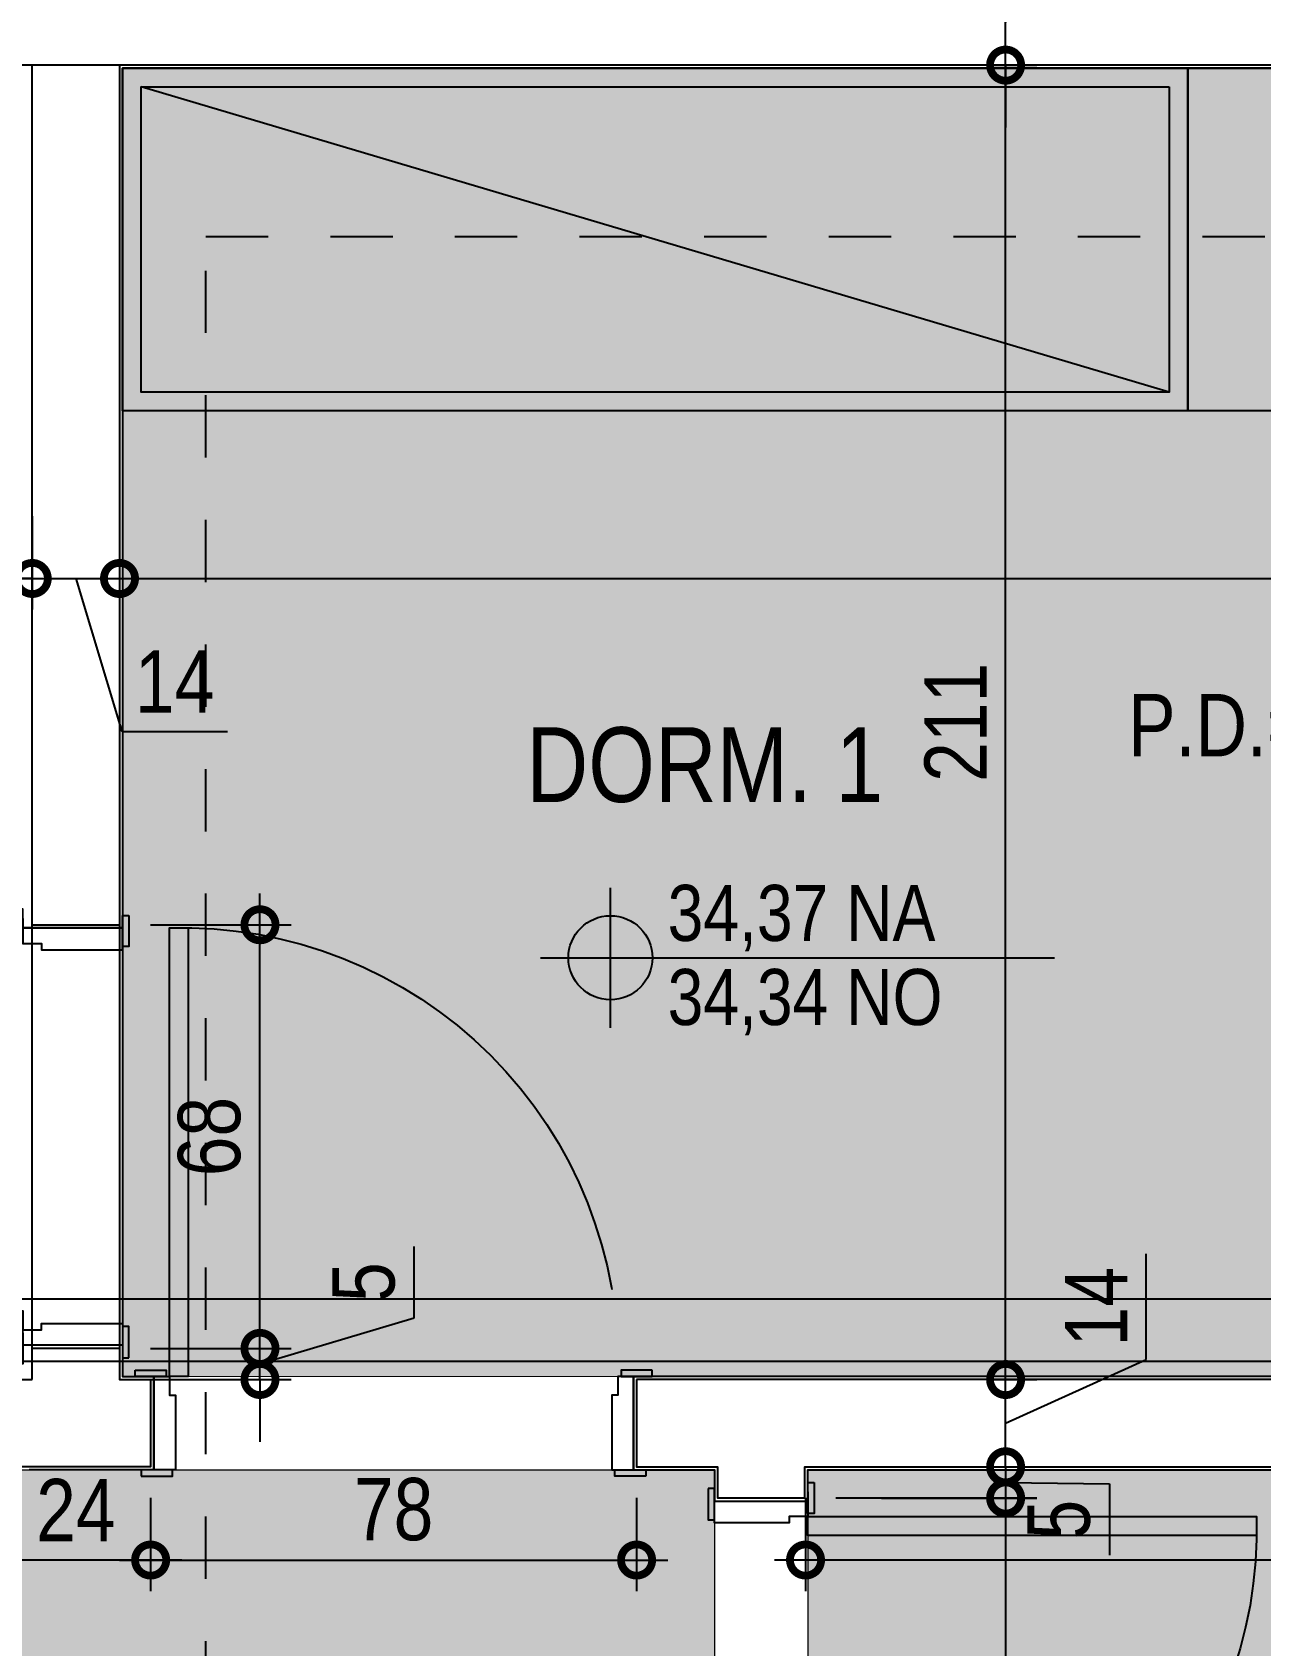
# Model space of a CAD drawing. Header units: metres. Extents: x -23 to 570, y -54 to 184.
# Drawn here: x 32.472 to 34.443, y 50.593 to 53.183 of the extents above; entities that cross this region are included whole.
import ezdxf
from ezdxf.enums import TextEntityAlignment as Align
from ezdxf.xclip import XClip

# ---------------------------------------------------------------- set-up
doc = ezdxf.new("R2010")
doc.units = ezdxf.units.M
doc.header["$XCLIPFRAME"] = 0
doc.header["$PDMODE"] = 35
doc.linetypes.add('DASHEDX2', pattern=[1.5, 1, -0.5])
doc.linetypes.add('PUC$0$DASHEDX2', pattern=[1.5, 1, -0.5])
for name, color, linetype in [('1', 232, 'DASHEDX2'), ('ARQ-DIM', 2, 'Continuous'), ('ARQ-SIM', 1, 'Continuous'), ('ARQ-TXT', 2, 'Continuous'), ('PUC$0$ARQ-ALV ACAB', 4, 'Continuous'), ('PUC$0$ARQ-ALV OSSO', 5, 'Continuous'), ('PUC$0$ARQ-CAX @ 1', 1, 'Continuous'), ('PUC$0$ARQ-ENCH', 1, 'Continuous'), ('PUC$0$ARQ-HID', 7, 'Continuous'), ('PUC$0$ARQ-MOB', 7, 'Continuous'), ('PUC$0$ARQ-PRJ', 7, 'PUC$0$DASHEDX2')]:
    doc.layers.add(name, color=color, linetype=linetype)
doc.layers.add('PUC$0$ARQ-FORRO', color=9, linetype='Continuous', lineweight=5)
doc.styles.add('Adesa', font='ARIALN.TTF')
doc.dimstyles.new('ADESA 1-0050', dxfattribs={"dimtxt": 0.1, "dimasz": 0.1, "dimexe": 0.05, "dimexo": 0.05, "dimgap": 0.03, "dimtad": 1, "dimdec": 1, "dimlfac": 100, "dimzin": 12, "dimtxsty": 'Adesa', "dimblk": 'DOTSMALL', "dimcen": 1, "dimdle": 0.05, "dimclrd": 1, "dimclre": 1, "dimclrt": 256, "dimazin": 3, "dimtm": 1e-09, "dimtfac": 1, "dimtdec": 1, "dimtmove": 1, "dimatfit": 0, "dimldrblk": 'DOTSMALL', "dimfxl": 0.8, "dimtvp": 2, "dimtolj": 1, "dimtzin": 0, "dimarcsym": 0})

# ---------------------------------------------------------------- blocks, each defined once
blk = doc.blocks.new('_DotSmall')
at = {"color": 0, "linetype": 'ByBlock', "const_width": 0.5}
blk.add_lwpolyline([(-0.0625, 0, 1), (0.0625, 0, 1)], format="xyb", close=True, dxfattribs=at)
blk = doc.blocks.new('*D1112')
at = {"layer": 'ARQ-DIM', "color": 1, "lineweight": -2, "transparency": 16777216}
for p, q in [((34.03384123467033, 50.8800087429383), (34.03384123467033, 50.9800087429383)), ((33.83485075182459, 50.8800087429383), (34.08384123467032, 50.8800087429383)), ((34.03384123467033, 50.8800087429383), (34.03384123467033, 50.82981320627853)), ((34.03384123467033, 50.8800087429383), (34.03384123467033, 50.82981320627853)), ((34.03384123467033, 50.85491097460842), (34.20054655527048, 50.85237077146488)), ((34.20054655527048, 50.85237077146488), (34.20054655527048, 50.73800515072818)), ((33.83485075182459, 50.82981320627853), (34.08384123467032, 50.82981320627853)), ((34.03384123467033, 50.82981320627853), (34.03384123467033, 50.72981320627853))]:
    blk.add_line(p, q, dxfattribs=at)
at = {"layer": 'Defpoints', "color": 0, "transparency": 16777216}
for p in [(33.78485075182459, 50.8800087429383), (33.78485075182459, 50.82981320627853), (34.03384123467033, 50.82981320627853)]:
    blk.add_point(p, dxfattribs=at)
at = {"layer": 'ARQ-DIM', "color": 1, "lineweight": -2, "transparency": 16777216, "xscale": 0.1, "yscale": 0.1, "zscale": 0.1}
for p, rotation in [((34.03384123467033, 50.8800087429383), 270), ((34.03384123467033, 50.82981320627853), 90)]:
    blk.add_blockref('_DotSmall', p, dxfattribs=dict(at, rotation=rotation))
at = {"layer": 'ARQ-DIM', "transparency": 16777216, "insert": (34.11969389497035, 50.79518796109651), "char_height": 0.1, "attachment_point": 5, "rotation": 90, "style": 'Adesa'}
blk.add_mtext('\\A1;5', dxfattribs=at)
blk = doc.blocks.new('*D1113')
at = {"layer": 'ARQ-DIM', "color": 1, "lineweight": -2, "transparency": 16777216}
for p, q in [((34.03384123467037, 50.8798815762211), (34.03384123467037, 49.99988157622116)), ((33.76155458419673, 50.8298815762211), (34.08384123467037, 50.8298815762211)), ((33.8348507518246, 50.04988157622115), (34.08384123467037, 50.04988157622115))]:
    blk.add_line(p, q, dxfattribs=at)
at = {"layer": 'Defpoints', "color": 0, "transparency": 16777216}
for p in [(33.71155458419673, 50.8298815762211, -8.63671264780692e-06), (33.7848507518246, 50.04988157622115), (34.03384123467037, 50.04988157622115)]:
    blk.add_point(p, dxfattribs=at)
at = {"layer": 'ARQ-DIM', "color": 1, "lineweight": -2, "transparency": 16777216, "xscale": 0.1, "yscale": 0.1, "zscale": 0.1}
for p, rotation in [((34.03384123467037, 50.8298815762211), 90), ((34.03384123467037, 50.04988157622115), 270)]:
    blk.add_blockref('_DotSmall', p, dxfattribs=dict(at, rotation=rotation))
at = {"layer": 'ARQ-DIM', "transparency": 16777216, "insert": (33.9527839358982, 50.43988157622111), "char_height": 0.1, "attachment_point": 5, "rotation": 90, "style": 'Adesa'}
blk.add_mtext('\\A1;78', dxfattribs=at)
blk = doc.blocks.new('*D1116')
at = {"layer": 'ARQ-DIM', "color": 1, "lineweight": -2, "transparency": 16777216}
for p, q in [((32.42152737726875, 50.83006007002631), (32.42152737726875, 50.68024023246431)), ((32.66155494429675, 50.83000971017925), (32.66155494429675, 50.68024023246431)), ((32.71155494429675, 50.73024023246431), (32.37152737726875, 50.73024023246431))]:
    blk.add_line(p, q, dxfattribs=at)
at = {"layer": 'Defpoints', "color": 0, "transparency": 16777216}
for p in [(32.42152737726875, 50.88006007002631, -1.727342529481019e-05), (32.66155494429675, 50.88000971017925, -8.63671264780692e-06), (32.42152737726875, 50.73024023246431)]:
    blk.add_point(p, dxfattribs=at)
at = {"layer": 'ARQ-DIM', "color": 1, "lineweight": -2, "transparency": 16777216, "xscale": 0.1, "yscale": 0.1, "zscale": 0.1, "rotation": 180}
blk.add_blockref('_DotSmall', (32.42152737726875, 50.73024023246431), dxfattribs=at)
at = {"layer": 'ARQ-DIM', "color": 1, "lineweight": -2, "transparency": 16777216, "xscale": 0.1, "yscale": 0.1, "zscale": 0.1}
blk.add_blockref('_DotSmall', (32.66155494429675, 50.73024023246431), dxfattribs=at)
at = {"layer": 'ARQ-DIM', "transparency": 16777216, "insert": (32.54154116078275, 50.81044487093634), "char_height": 0.1, "attachment_point": 5, "style": 'Adesa'}
blk.add_mtext('\\A1;24', dxfattribs=at)
blk = doc.blocks.new('*D1117')
at = {"layer": 'ARQ-DIM', "color": 1, "lineweight": -2, "transparency": 16777216}
for p, q in [((32.66155494429675, 50.83000971017925), (32.66155494429675, 50.68024023246431)), ((33.44155517631975, 50.83007759776004), (33.44155517631975, 50.68024023246431)), ((32.61155494429676, 50.73024023246431), (33.49155517631974, 50.73024023246431))]:
    blk.add_line(p, q, dxfattribs=at)
at = {"layer": 'Defpoints', "color": 0, "transparency": 16777216}
for p in [(32.66155494429675, 50.88000971017925, -8.63671264780692e-06), (33.44155517631975, 50.88007759776004, -8.63671264780692e-06), (33.44155517631975, 50.73024023246431)]:
    blk.add_point(p, dxfattribs=at)
at = {"layer": 'ARQ-DIM', "color": 1, "lineweight": -2, "transparency": 16777216, "xscale": 0.1, "yscale": 0.1, "zscale": 0.1, "rotation": 180}
blk.add_blockref('_DotSmall', (32.66155494429675, 50.73024023246431), dxfattribs=at)
at = {"layer": 'ARQ-DIM', "color": 1, "lineweight": -2, "transparency": 16777216, "xscale": 0.1, "yscale": 0.1, "zscale": 0.1}
blk.add_blockref('_DotSmall', (33.44155517631975, 50.73024023246431), dxfattribs=at)
at = {"layer": 'ARQ-DIM', "transparency": 16777216, "insert": (33.05155506030825, 50.81129753123648), "char_height": 0.1, "attachment_point": 5, "style": 'Adesa'}
blk.add_mtext('\\A1;78', dxfattribs=at)
blk = doc.blocks.new('*D1123')
at = {"layer": 'ARQ-DIM', "color": 1, "lineweight": -2, "transparency": 16777216}
for p, q in [((31.74561099990403, 52.40575709447462), (31.74561099990403, 52.25592946894398)), ((32.47155367502115, 52.40575762321507), (32.47155367502115, 52.25592946894398)), ((31.69561099990403, 52.30592946894397), (32.52155367502115, 52.30592946894397))]:
    blk.add_line(p, q, dxfattribs=at)
at = {"layer": 'Defpoints', "color": 0, "transparency": 16777216}
for p in [(31.74561099990403, 52.45575709447462), (32.47155367502115, 52.45575762321507, -8.63671264780692e-06), (32.47155367502115, 52.30592946894397)]:
    blk.add_point(p, dxfattribs=at)
at = {"layer": 'ARQ-DIM', "color": 1, "lineweight": -2, "transparency": 16777216, "xscale": 0.1, "yscale": 0.1, "zscale": 0.1, "rotation": 180}
blk.add_blockref('_DotSmall', (31.74561099990403, 52.30592946894397), dxfattribs=at)
at = {"layer": 'ARQ-DIM', "color": 1, "lineweight": -2, "transparency": 16777216, "xscale": 0.1, "yscale": 0.1, "zscale": 0.1}
blk.add_blockref('_DotSmall', (32.47155367502115, 52.30592946894397), dxfattribs=at)
at = {"layer": 'ARQ-DIM', "transparency": 16777216, "insert": (32.10858233746259, 52.38698676771615), "char_height": 0.1, "attachment_point": 5, "style": 'Adesa'}
blk.add_mtext('\\A1;73', dxfattribs=at)
blk = doc.blocks.new('*D1125')
at = {"layer": 'ARQ-DIM', "color": 1, "lineweight": -2, "transparency": 16777216}
for p, q in [((32.47155367502115, 52.40575762321507), (32.47155367502115, 52.25592941020834)), ((32.61155313442551, 52.40575762321507), (32.61155313442551, 52.25592941020834)), ((32.47155367502115, 52.30592941020834), (32.37155367502115, 52.30592941020834)), ((32.47155367502115, 52.30592941020834), (32.61155313442551, 52.30592941020834)), ((32.47155367502115, 52.30592941020834), (32.61155313442551, 52.30592941020834)), ((32.54155340472333, 52.30592941020834), (32.61523757934816, 52.06031549479223)), ((32.61155313442551, 52.30592941020834), (32.71155313442551, 52.30592941020834)), ((32.61523757934816, 52.06031549479223), (32.78471916188568, 52.06031549479223))]:
    blk.add_line(p, q, dxfattribs=at)
at = {"layer": 'Defpoints', "color": 0, "transparency": 16777216}
for p in [(32.47155367502115, 52.45575762321507), (32.61155313442551, 52.45575762321507), (32.61155313442551, 52.30592941020834)]:
    blk.add_point(p, dxfattribs=at)
at = {"layer": 'ARQ-DIM', "color": 1, "lineweight": -2, "transparency": 16777216, "xscale": 0.1, "yscale": 0.1, "zscale": 0.1}
blk.add_blockref('_DotSmall', (32.47155367502115, 52.30592941020834), dxfattribs=at)
at = {"layer": 'ARQ-DIM', "color": 1, "lineweight": -2, "transparency": 16777216, "xscale": 0.1, "yscale": 0.1, "zscale": 0.1, "rotation": 180}
blk.add_blockref('_DotSmall', (32.61155313442551, 52.30592941020834), dxfattribs=at)
at = {"layer": 'ARQ-DIM', "transparency": 16777216, "insert": (32.69997837061692, 52.14052013326427), "char_height": 0.1, "attachment_point": 5, "style": 'Adesa'}
blk.add_mtext('\\A1;14', dxfattribs=at)
blk = doc.blocks.new('*D1126')
at = {"layer": 'ARQ-DIM', "color": 1, "lineweight": -2, "transparency": 16777216}
for p, q in [((36.5317357226365, 52.46969667652368), (36.5317357226365, 52.25592946894398)), ((32.61155313437068, 52.40575768195071), (32.61155313437068, 52.25592946894398)), ((32.56155313437068, 52.30592946894397), (36.5817357226365, 52.30592946894397))]:
    blk.add_line(p, q, dxfattribs=at)
at = {"layer": 'Defpoints', "color": 0, "transparency": 16777216}
for p in [(36.5317357226365, 52.51969667652367, -4.31835632350037e-06), (32.61155313437068, 52.45575768195071, -8.63671264780692e-06), (36.5317357226365, 52.30592946894397)]:
    blk.add_point(p, dxfattribs=at)
at = {"layer": 'ARQ-DIM', "color": 1, "lineweight": -2, "transparency": 16777216, "xscale": 0.1, "yscale": 0.1, "zscale": 0.1, "rotation": 180}
blk.add_blockref('_DotSmall', (32.61155313437068, 52.30592946894397), dxfattribs=at)
at = {"layer": 'ARQ-DIM', "color": 1, "lineweight": -2, "transparency": 16777216, "xscale": 0.1, "yscale": 0.1, "zscale": 0.1}
blk.add_blockref('_DotSmall', (36.5317357226365, 52.30592946894397), dxfattribs=at)
at = {"layer": 'ARQ-DIM', "transparency": 16777216, "insert": (34.57164442850359, 52.38698676771615), "char_height": 0.1, "attachment_point": 5, "style": 'Adesa'}
blk.add_mtext('\\A1;392', dxfattribs=at)
blk = doc.blocks.new('*D1128')
at = {"layer": 'ARQ-DIM', "color": 1, "lineweight": -2, "transparency": 16777216}
for p, q in [((34.25925051161425, 51.05217440908388), (34.25925051161425, 51.2216559916214)), ((34.03384123467035, 51.02000922781752), (34.03384123467035, 51.12000922781753)), ((34.03384123467035, 50.95000898537791), (34.25925051161425, 51.05217440908388)), ((34.00934599324739, 51.02000922781752), (34.08384123467035, 51.02000922781752)), ((34.03384123467035, 50.8800087429383), (34.03384123467035, 51.02000922781752)), ((34.03384123467035, 50.8800087429383), (34.03384123467035, 51.02000922781752)), ((34.00934599324739, 50.8800087429383), (34.08384123467035, 50.8800087429383)), ((34.03384123467035, 50.8800087429383), (34.03384123467035, 50.7800087429383))]:
    blk.add_line(p, q, dxfattribs=at)
at = {"layer": 'Defpoints', "color": 0, "transparency": 16777216}
for p in [(33.95934599324739, 51.02000922781752), (34.03384123467035, 51.02000922781752), (33.95934599324739, 50.8800087429383)]:
    blk.add_point(p, dxfattribs=at)
at = {"layer": 'ARQ-DIM', "color": 1, "lineweight": -2, "transparency": 16777216, "xscale": 0.1, "yscale": 0.1, "zscale": 0.1}
for p, rotation in [((34.03384123467035, 51.02000922781752), 270), ((34.03384123467035, 50.8800087429383), 90)]:
    blk.add_blockref('_DotSmall', p, dxfattribs=dict(at, rotation=rotation))
at = {"layer": 'ARQ-DIM', "transparency": 16777216, "insert": (34.17904587314222, 51.13691520035262), "char_height": 0.1, "attachment_point": 5, "rotation": 90, "style": 'Adesa'}
blk.add_mtext('\\A1;14', dxfattribs=at)
blk = doc.blocks.new('*D1129')
at = {"layer": 'ARQ-DIM', "color": 1, "lineweight": -2, "transparency": 16777216}
for p, q in [((34.03384123467038, 50.97000922781753), (34.03384123467038, 53.18000922781753)), ((34.00934599324739, 53.13000922781753), (34.08384123467038, 53.13000922781753)), ((34.00934599324739, 51.02000922781752), (34.08384123467038, 51.02000922781752))]:
    blk.add_line(p, q, dxfattribs=at)
at = {"layer": 'Defpoints', "color": 0, "transparency": 16777216}
for p in [(33.95934599324739, 53.13000922781753, 4.318356323904093e-06), (34.03384123467038, 53.13000922781753), (33.95934599324739, 51.02000922781752)]:
    blk.add_point(p, dxfattribs=at)
at = {"layer": 'ARQ-DIM', "color": 1, "lineweight": -2, "transparency": 16777216, "xscale": 0.1, "yscale": 0.1, "zscale": 0.1}
for p, rotation in [((34.03384123467038, 53.13000922781753), 90), ((34.03384123467038, 51.02000922781752), 270)]:
    blk.add_blockref('_DotSmall', p, dxfattribs=dict(at, rotation=rotation))
at = {"layer": 'ARQ-DIM', "transparency": 16777216, "insert": (33.95363659619836, 52.0750092278175), "char_height": 0.1, "attachment_point": 5, "rotation": 90, "style": 'Adesa'}
blk.add_mtext('\\A1;211', dxfattribs=at)
blk = doc.blocks.new('*D1087')
at = {"layer": 'ARQ-DIM', "color": 1, "lineweight": -2, "transparency": 16777216}
for p, q in [((33.71272636759613, 50.83000874293828), (33.71272636759613, 50.68024023246431)), ((36.36998870001204, 50.82500874293829), (36.36998870001204, 50.68024023246431)), ((36.41998870001204, 50.73024023246431), (33.66272636759613, 50.73024023246431))]:
    blk.add_line(p, q, dxfattribs=at)
at = {"layer": 'Defpoints', "color": 0, "transparency": 16777216}
for p in [(33.71272636759613, 50.88000874293827), (36.36998870001204, 50.87500874293829, -4.318356323902826e-06), (33.71272636759613, 50.73024023246431)]:
    blk.add_point(p, dxfattribs=at)
at = {"layer": 'ARQ-DIM', "color": 1, "lineweight": -2, "transparency": 16777216, "xscale": 0.1, "yscale": 0.1, "zscale": 0.1, "rotation": 180}
blk.add_blockref('_DotSmall', (33.71272636759613, 50.73024023246431), dxfattribs=at)
at = {"layer": 'ARQ-DIM', "color": 1, "lineweight": -2, "transparency": 16777216, "xscale": 0.1, "yscale": 0.1, "zscale": 0.1}
blk.add_blockref('_DotSmall', (36.36998870001204, 50.73024023246431), dxfattribs=at)
at = {"layer": 'ARQ-DIM', "transparency": 16777216, "insert": (35.04135753380409, 50.81129753123648), "char_height": 0.1, "attachment_point": 5, "style": 'Adesa'}
blk.add_mtext('\\A1;266', dxfattribs=at)
blk = doc.blocks.new('*D919')
at = {"layer": 'ARQ-DIM', "color": 1, "lineweight": -2, "transparency": 16777216}
for p, q in [((34.27945515008651, 53.27369340244235), (34.27945515008651, 53.44317498497987)), ((34.03384123467041, 53.27000922781752), (34.03384123467041, 53.37000922781753)), ((34.00934599324739, 53.27000922781752), (34.08384123467041, 53.27000922781752)), ((34.03384123467041, 53.20000922781752), (34.27945515008651, 53.27369340244235)), ((34.03384123467041, 53.13000922781753), (34.03384123467041, 53.27000922781752)), ((34.03384123467041, 53.13000922781753), (34.03384123467041, 53.27000922781752)), ((34.00934599324739, 53.13000922781753), (34.08384123467041, 53.13000922781753)), ((34.03384123467041, 53.13000922781753), (34.03384123467041, 53.03000922781753))]:
    blk.add_line(p, q, dxfattribs=at)
at = {"layer": 'Defpoints', "color": 0, "transparency": 16777216}
for p in [(33.95934599324739, 53.27000922781752), (34.03384123467041, 53.27000922781752), (33.95934599324739, 53.13000922781753, 4.318356323904093e-06)]:
    blk.add_point(p, dxfattribs=at)
at = {"layer": 'ARQ-DIM', "color": 1, "lineweight": -2, "transparency": 16777216, "xscale": 0.1, "yscale": 0.1, "zscale": 0.1}
for p, rotation in [((34.03384123467041, 53.27000922781752), 270), ((34.03384123467041, 53.13000922781753), 90)]:
    blk.add_blockref('_DotSmall', p, dxfattribs=dict(at, rotation=rotation))
at = {"layer": 'ARQ-DIM', "transparency": 16777216, "insert": (34.19925051161449, 53.35843419371109), "char_height": 0.1, "attachment_point": 5, "rotation": 90, "style": 'Adesa'}
blk.add_mtext('\\A1;14', dxfattribs=at)
blk = doc.blocks.new('*D978')
at = {"layer": 'ARQ-DIM', "color": 1, "lineweight": -2, "transparency": 16777216}
for p, q in [((33.08460299577889, 51.11932555374182), (33.08460299577889, 51.23369117447852)), ((32.83704501487848, 51.07003872118328), (32.83704501487848, 51.17003872118328)), ((32.83704501487848, 51.0450581594717), (33.08460299577889, 51.11932555374182)), ((32.6615531343707, 51.07003872118328), (32.88704501487847, 51.07003872118328)), ((32.83704501487848, 51.02007759776011), (32.83704501487848, 51.07003872118328)), ((32.83704501487848, 51.02007759776011), (32.83704501487848, 51.07003872118328)), ((32.6615531343707, 51.02007759776011), (32.88704501487847, 51.02007759776011)), ((32.83704501487848, 51.02007759776011), (32.83704501487848, 50.92007759776011))]:
    blk.add_line(p, q, dxfattribs=at)
at = {"layer": 'Defpoints', "color": 0, "transparency": 16777216}
for p in [(32.6115531343707, 51.07003872118328, -8.63671264780692e-06), (32.83704501487848, 51.07003872118328), (32.6115531343707, 51.02007759776011, -8.63671264780692e-06)]:
    blk.add_point(p, dxfattribs=at)
at = {"layer": 'ARQ-DIM', "color": 1, "lineweight": -2, "transparency": 16777216, "xscale": 0.1, "yscale": 0.1, "zscale": 0.1}
for p, rotation in [((32.83704501487848, 51.07003872118328), 270), ((32.83704501487848, 51.02007759776011), 90)]:
    blk.add_blockref('_DotSmall', p, dxfattribs=dict(at, rotation=rotation))
at = {"layer": 'ARQ-DIM', "transparency": 16777216, "insert": (33.00375033547876, 51.17650836411016), "char_height": 0.1, "attachment_point": 5, "rotation": 90, "style": 'Adesa'}
blk.add_mtext('\\A1;5', dxfattribs=at)
blk = doc.blocks.new('*D979')
at = {"layer": 'ARQ-DIM', "color": 1, "lineweight": -2, "transparency": 16777216}
for p, q in [((32.83704501487851, 51.02003872118328), (32.83704501487851, 51.80003872588218)), ((32.66155313437066, 51.75003872588218), (32.8870450148785, 51.75003872588218)), ((32.6615531343707, 51.07003872118328), (32.8870450148785, 51.07003872118328))]:
    blk.add_line(p, q, dxfattribs=at)
at = {"layer": 'Defpoints', "color": 0, "transparency": 16777216}
for p in [(32.61155313437067, 51.75003872588218, -8.63671264780692e-06), (32.83704501487851, 51.75003872588218), (32.6115531343707, 51.07003872118328, -8.63671264780692e-06)]:
    blk.add_point(p, dxfattribs=at)
at = {"layer": 'ARQ-DIM', "color": 1, "lineweight": -2, "transparency": 16777216, "xscale": 0.1, "yscale": 0.1, "zscale": 0.1}
for p, rotation in [((32.83704501487851, 51.75003872588218), 90), ((32.83704501487851, 51.07003872118328), 270)]:
    blk.add_blockref('_DotSmall', p, dxfattribs=dict(at, rotation=rotation))
at = {"layer": 'ARQ-DIM', "transparency": 16777216, "insert": (32.75598771610634, 51.41003872353271), "char_height": 0.1, "attachment_point": 5, "rotation": 90, "style": 'Adesa'}
blk.add_mtext('\\A1;68', dxfattribs=at)
blk = doc.blocks.new('NipAcOs')
at = {"layer": 'ARQ-SIM'}
h = blk.add_hatch(color=256, dxfattribs=at)
h.dxf.hatch_style = 1
h.paths.add_polyline_path([(0, 0.1499999999999773, 0.4142135623730951), (-0.1499999999999773, 0), (0, 0)])
h.paths.add_polyline_path([(0.1499999999999773, 0), (0, 0), (0, -0.1499999999999773, 0.4142135623730951)])
for p, q in [((0, -0.25), (0, 0.25)), ((-0.25, 0), (0.1499999999999773, 0)), ((0.1499999999999773, 0), (1.583441196697537, 0))]:
    blk.add_line(p, q, dxfattribs=at)
blk.add_circle((0, 0), 0.15, dxfattribs=at)
at = {"style": 'Adesa'}
for p in [(0.2040091630106531, 0.0600000000000023), (0.2040091630106531, -0.2400000000000091)]:
    blk.add_attdef('000,00', p, '', height=0.2, dxfattribs=at)
blk = doc.blocks.new('*U2447')
for points in [[(0, 0), (-3.673940397444008e-17, 0.7200000000003126), (-0.03000000000020013, 0.7200000000003126), (-0.03000000000020009, 0)], [(-0.774999999998131, 0.01000000000070145), (-0.7249999999984038, 0.01000000000070145), (-0.7249999999984038, 2.557953848736361e-13), (-0.774999999998131, 2.557953848736361e-13)], [(0.05500000000006366, 0.01000000000036039), (0.005000000000336513, 0.01000000000036039), (0.005000000000336513, -8.526512829121202e-14), (0.05500000000006366, -8.526512829121202e-14)], [(-0.7649999999987085, -0.1599999999774298), (-0.7149999999989813, -0.1599999999774298), (-0.7149999999989813, -0.1499999999769841), (-0.7649999999987085, -0.1499999999769841)], [(0.04499999999984539, -0.1600000000460113), (-0.004999999999881766, -0.1600000000460113), (-0.004999999999881766, -0.1500000000455941), (0.04499999999984539, -0.1500000000455941)]]:
    blk.add_lwpolyline(points, close=True)
for points in [[(-0.7599999999991678, 0), (-0.72, 2.273736754432321e-13), (-0.72, -0.02999999999997272), (-0.7099999999997817, -0.02999999999997272), (-0.7099999999989859, -0.1499999999630006), (-0.7450000000000909, -0.149999999963228), (-0.7449999999995225, 0)], [(0.03999999999973625, -2.273736754432321e-13), (3.410605131648481e-13, 0), (3.410605131648481e-13, -0.03000000000020009), (-0.009999999999877218, -0.03000000000020009), (-0.009999999999877218, -0.1499999999999773), (0.02500000000077307, -0.1500000000002046), (0.02499999999952252, -2.273736754432321e-13)]]:
    blk.add_lwpolyline(points)
at = {"layer": 'PUC$0$ARQ-PRJ'}
blk.add_arc((-0.020769230769382, 0.02076923076981165), 0.6995391551483003, 88.29864539466116, 181.7013546053483, dxfattribs=at)
blk = doc.blocks.new('PUC$0$planta tipo 5 puc')
at = {"layer": 'PUC$0$ARQ-ALV ACAB'}
for points in [[(-28.10511888312963, -1.025007836572563), (-28.10511841908229, -0.8750093935681496), (-27.97511865372715, -0.8750077360342539), (-27.97511901466342, -0.8248132062785145), (-27.82511901120532, -0.8248132062785145), (-27.82511901120532, -0.8750087429382858), (-25.17675251888013, -0.8750087429382867)], [(-28.92512045673951, -3.125008978486647), (-28.92512046532458, -1.025011084989751), (-28.87511865110528, -1.025010174364974), (-28.87511865110528, -0.8750101743649963), (-29.07511865372695, -0.8749916060735301)], [(-25.01862652645313, -1.025009227817515), (-27.64509620720222, -1.025009227817517), (-27.64509620720222, -1.025009227817517), (-28.1051184190832, -1.025007836573998)]]:
    blk.add_lwpolyline(points, dxfattribs=at)
at = {"layer": 'PUC$0$ARQ-ALV ACAB', "elevation": 4.318356323904093e-06}
blk.add_lwpolyline([(-25.17662466576998, -3.125009227817515), (-28.92512045673972, -3.125009227817515)], dxfattribs=at)
at = {"layer": 'PUC$0$ARQ-ALV OSSO'}
for points in [[(-28.10011841908229, -1.020009227817473), (-28.10011841908229, -0.8800092278174767), (-27.97011861769844, -0.880007570282387), (-27.97011897863351, -0.8298132062785143), (-27.83011901120532, -0.8298132062785145), (-27.83011901120532, -0.8800087429382858), (-25.17014171074438, -0.8800087429382867)], [(-28.93012046103136, -3.130009227817514), (-28.93012046103136, -1.020009227817515), (-28.88011865110528, -1.020008317191143), (-28.88011865110528, -0.8800097101792645), (-29.07011865773292, -0.8799920703019876)], [(-29.0701187699035, -1.020009227817517), (-29.07012046074495, -3.130009227817514)], [(-25.01362597402969, -1.020009227817515), (-27.64509620720222, -1.020009227817517), (-28.10011841908229, -1.020009227817473)]]:
    blk.add_lwpolyline(points, dxfattribs=at)
for points, elevation in [([(-29.07011865773254, -0.8799915998084941), (-29.12014621813329, -0.8799917000837474), (-29.12014621813329, -1.020009227817517), (-29.0701187699035, -1.020009227817516)], -8.636712647003275e-06), ([(-25.17168489539, -3.130009227817515), (-30.44168489539, -3.130009477005736)], 4.318356323904093e-06)]:
    blk.add_lwpolyline(points, dxfattribs=dict(at, elevation=elevation))
at = {"layer": 'PUC$0$ARQ-CAX @ 1'}
for p, rotation in [((-27.82511901120509, -0.7998132062783667), 270), ((-28.85011865110576, -1.025010174365201, -4.318356323904093e-06), 180)]:
    blk.add_blockref('*U2447', p, dxfattribs=dict(at, rotation=rotation))
blk = doc.blocks.new('PUC$0$pl forro 5')
at = {"layer": 'PUC$0$ARQ-FORRO'}
h = blk.add_hatch(color=256, dxfattribs=at)
h.dxf.hatch_style = 1
h.paths.add_polyline_path([(10.6500025299087, 3.415010249978883), (6.901564430097757, 3.415010249978883), (6.901564430097757, 1.315019130339334), (10.81012838847091, 1.31515520379516), (10.80999634518044, 2.815379209018596), (10.64996988522232, 2.814560200528198)])
h = blk.add_hatch(color=256, dxfattribs=at)
h.dxf.hatch_style = 1
h.paths.add_polyline_path([(5.029998246578277, 1.165017608631746), (7.851566055373034, 1.165017608631746), (7.851566055373034, 0.264420618580106), (5.029998246578277, 0.2644206185801061)])
h = blk.add_hatch(color=256, dxfattribs=at)
h.dxf.hatch_style = 1
h.paths.add_polyline_path([(10.64993237654221, 1.165016788287869), (8.001565884217023, 1.165016788287868), (8.001568581774144, 0.1144068640868352), (6.598343345786311, 0.1144074233512244), (6.598357848985621, -2.294698825885514), (10.64999990458614, -2.295170675498157)])
for points, elevation in [([(10.6500025299087, 3.415010249978883), (6.901564430097757, 3.415010249978883), (6.901564430097757, 1.315019130339334), (10.81012838847091, 1.31515520379516), (10.80999634518044, 2.815379209018596), (10.64996988522232, 2.814560200528198)], 1.302751540813896e-05), ([(5.029998246578277, 1.165017608631746), (7.851566055373034, 1.165017608631746), (7.851566055373034, 0.264420618580106), (5.029998246578277, 0.2644206185801061)], 3.461833231727807e-05), ([(10.64993237654221, 1.165016788287869), (8.001565884217023, 1.165016788287868), (8.001568581774144, 0.1144068640868352), (6.598343345786311, 0.1144074233512244), (6.598357848985621, -2.294698825885514), (10.64999990458614, -2.295170675498157)], 1.30265506981626e-05)]:
    blk.add_lwpolyline(points, close=True, dxfattribs=dict(at, elevation=elevation))
blk = doc.blocks.new('*U2463')
at = {"flags": 128}
for points in [[(1.709997107409953, -3.093942264562051e-09), (1.709997107409953, 0.5499999969060578), (9.044925e-10, 0.5499999971050785), (0, 0)], [(1.679997107409981, 0.02999999696037274), (1.679997107409981, 0.5199999969063126), (0.0300000008501229, 0.5199999971053333), (0.030000000054315, 0.0299999999451757)]]:
    blk.add_lwpolyline(points, close=True, dxfattribs=at)
blk.add_lwpolyline([(1.679997107409981, 0.5199999969063126), (0.030000000054315, 0.0299999999451757)], dxfattribs=at)
blk = doc.blocks.new('PUC$0$layout opção 5')
at = {"layer": 'PUC$0$ARQ-MOB', "elevation": 9.647099763658378e-10}
blk.add_lwpolyline([(-2.038437883584187, 5.710195698934307), (2.625322558458265e-06, 5.71018092547704), (2.625322558458265e-06, 5.160180925476858), (-2.038437883643304, 5.160180204584115)], close=True, dxfattribs=at)
at = {"layer": 'PUC$0$ARQ-MOB', "xscale": -1, "rotation": 180}
blk.add_blockref('*U2463', (-3.7484349910237, 5.710195699254896, 4.319321033476736e-06), dxfattribs=at)
blk = doc.blocks.new('PUC$0$A$Cc99f4df2')
at = {"layer": 'PUC$0$ARQ-PRJ', "ltscale": 50}
for p, q in [((-4.24949629841467, 0.1243478542533012, 1.767251610665468e-09), (0.1845701297734195, 0.124342362360494, 1.767272452424527e-09)), ((-4.249496299398743, 0.02434785425339214, 1.767251610665468e-09), (0.1845700059238879, 0.02434779133955089, 1.767346817954271e-09))]:
    blk.add_line(p, q, dxfattribs=at)
blk = doc.blocks.new('*U2544')
for points in [[(-0.6649999999987734, 0.01999997337389914), (-0.6149999999990462, 0.01999997337389914), (-0.6149999999990462, 0.009999973373453486), (-0.6649999999987734, 0.009999973373453486)], [(0.04499999999978042, 0.01999997344248072), (-0.004999999999946731, 0.01999997344248072), (-0.004999999999946731, 0.009999973442063492), (0.04499999999978042, 0.009999973442063492)], [(-0.6749999999981309, -0.1599999999637873), (-0.6249999999984037, -0.1599999999637873), (-0.6249999999984037, -0.1499999999633417), (-0.6749999999981309, -0.1499999999633417)], [(0, -0.1499999999630859), (-5.51091059616504e-17, -0.7699999999633984), (-0.03000000000020014, -0.7699999999633984), (-0.03000000000020009, -0.1499999999630859)], [(0.05500000000006366, -0.1599999999634463), (0.005000000000336513, -0.1599999999634463), (0.005000000000336513, -0.1499999999630006), (0.05500000000006366, -0.1499999999630006)]]:
    blk.add_lwpolyline(points, close=True)
for points in [[(-0.6599999999991677, -0.1499999999630859), (-0.6199999999999999, -0.1499999999633133), (-0.6199999999999999, -0.1199999999631132), (-0.6099999999997816, -0.1199999999631132), (-0.6099999999990507, 0.009999973359470005), (-0.6450000000001558, 0.009999973359697378), (-0.6449999999995224, -0.1499999999630859)], [(0.03999999999973625, -0.1499999999628585), (3.410605131648481e-13, -0.1499999999630859), (3.410605131648481e-13, -0.1199999999628858), (-0.009999999999877218, -0.1199999999628858), (-0.009999999999942184, 0.009999973396446649), (0.02500000000070811, 0.009999973396674022), (0.02499999999952252, -0.1499999999628585)]]:
    blk.add_lwpolyline(points)
at = {"layer": 'PUC$0$ARQ-PRJ'}
blk.add_arc((-0.0178846153847456, -0.1678846153482015), 0.6023809391554807, 178.2986453946518, 271.7013546053388, dxfattribs=at)
blk = doc.blocks.new('PUC')
at = {"layer": 'PUC$0$ARQ-ALV ACAB'}
for p, q in [((32.45655398007781, 51.74503872118262, -8.63671264780692e-06), (32.61655375921063, 51.74503872118262, -8.63671264780692e-06)), ((32.61655395343676, 51.07503872118326, -8.63671264780692e-06), (32.45655398007781, 51.07503872118326, -8.63671264780692e-06))]:
    blk.add_line(p, q, dxfattribs=at)
at = {"layer": 'PUC$0$ARQ-ALV OSSO'}
for p, q in [((32.47155424054664, 51.75003872588216, -8.63671264780692e-06), (32.61155401885831, 51.75003872588216, -8.63671264780692e-06)), ((32.61155313437069, 51.07003872118327, -8.63671264780692e-06), (32.4715531599969, 51.07003872118327, -8.63671264780692e-06))]:
    blk.add_line(p, q, dxfattribs=at)
at = {"layer": 'PUC$0$ARQ-CAX @ 1', "rotation": 270}
blk.add_blockref('*U2544', (32.60655398004081, 51.10003872118278, -8.63671264780692e-06), dxfattribs=at)
at = {"layer": 'PUC$0$ARQ-ENCH'}
blk.add_blockref('PUC$0$A$Cc99f4df2', (36.52511708845062, 51.02521552838781, -8.63671264780692e-06), dxfattribs=at)
at = {"layer": 'PUC$0$ARQ-FORRO'}
blk.add_blockref('PUC$0$pl forro 5', (25.71498869997971, 49.71006032459299, -2.166326334596951e-05), dxfattribs=at)
at = {"layer": 'PUC$0$ARQ-HID', "xscale": -1, "rotation": 180}
blk.add_blockref('PUC$0$planta tipo 5 puc', (61.54167359540205, 50.00006836994257, -8.63671264780692e-06), dxfattribs=at)
at = {"layer": 'PUC$0$ARQ-MOB'}
blk.add_blockref('PUC$0$layout opção 5', (36.36498860456584, 47.41488964909484, -8.63671264780692e-06), dxfattribs=at)
blk = doc.blocks.new('est-lo-07-6sb-r00')
at = {"layer": '1'}
for points in [[(3275.004467, 285.5001770000001), (3637.003309, 285.5001770000001)], [(3275.004467, -229.9998439999999), (3275.004467, 285.5001770000001)]]:
    blk.add_lwpolyline(points, dxfattribs=at)

msp = doc.modelspace()

# ---------------------------------------------------------------- block references
at = {"linetype": 'Continuous'}
ref = msp.add_blockref('est-lo-07-6sb-r00', (0, 50), dxfattribs=dict(at, xscale=0.01, yscale=0.01, zscale=0.01))
XClip(ref).set_block_clipping_path([(-2382.224773505004, -448.65649120020043), (3871.2509198365296, 448.19013776923384)])
msp.add_blockref('PUC', (0, 0))
at = {"layer": 'ARQ-SIM'}
ref = msp.add_blockref('NipAcOs', (33.39954395220097, 51.69708816473312, -4.31835632310037e-06), dxfattribs=dict(at, xscale=0.45, yscale=0.45, zscale=0.45))
ref.add_attrib('000,00', '34,34 NO', (33.49134807555633, 51.58908816473311, -4.31835632310037e-06), dxfattribs={"layer": '0', "color": 2, "height": 0.09, "style": 'Adesa'})
ref.add_attrib('000,00', '34,37 NA', (33.49134807555633, 51.7240881647331, -4.31835632310037e-06), dxfattribs={"layer": '0', "color": 2, "height": 0.09, "style": 'Adesa'})

# ---------------------------------------------------------------- texts
at = {"layer": 'ARQ-TXT', "style": 'Adesa'}
for s, height, p in [('P.D.=260cm', 0.1, (34.54710085414953, 52.07054676756755, -4.318356323502826e-06)), ('DORM. 1', 0.12, (33.55109545162715, 52.00719073892922, -4.31835632350037e-06))]:
    msp.add_text(s, height=height, dxfattribs=at).set_placement(p, align=Align.MIDDLE)

# ---------------------------------------------------------------- dimensions: what is measured, and where the dimension line sits
at = {"layer": 'ARQ-DIM'}
for base, p1, p2, angle, picture, middle in [((34.03384123467041, 53.27000922781752), (33.95934599324737, 53.1300092278175, 4.318356323904093e-06), (33.95934599324737, 53.2700092278175), 270, '*D919', (34.19925051161449, 53.30369340244233)), ((34.03384123467038, 53.13000922781753), (33.95934599324737, 51.0200092278175), (33.95934599324737, 53.1300092278175, 4.318356323904093e-06), 270, '*D1129', (33.95363659619836, 52.0750092278175)), ((32.61155313442551, 52.30592941020834, -8.63671264780692e-06), (32.47155367502115, 52.45575762321507, -8.63671264780692e-06), (32.61155313442551, 52.45575762321507, -8.63671264780692e-06), 180, '*D1125', (32.64523757934816, 52.14052013326427, -8.63671264780692e-06)), ((32.83704501487851, 51.75003872588218), (32.61155313437069, 51.07003872118325, -8.63671264780692e-06), (32.61155313437065, 51.75003872588216, -8.63671264780692e-06), 270, '*D979', (32.75598771610634, 51.41003872353271)), ((32.83704501487848, 51.07003872118328), (32.61155313437069, 51.02007759776009, -8.63671264780692e-06), (32.61155313437069, 51.07003872118325, -8.63671264780692e-06), 270, '*D978', (33.00375033547876, 51.1493255537418)), ((32.42152737726875, 50.73024023246431), (32.66155494429675, 50.88000971017925, -8.63671264780692e-06), (32.42152737726875, 50.88006007002631, -1.727342529481019e-05), 180, '*D1116', (32.54154116078275, 50.81044487093634)), ((33.44155517631975, 50.73024023246431), (32.66155494429675, 50.88000971017925, -8.63671264780692e-06), (33.44155517631975, 50.88007759776004, -8.63671264780692e-06), 180, '*D1117', (33.05155506030825, 50.81129753123648)), ((34.03384123467037, 50.04988157622115), (33.71155458419672, 50.82988157622108, -8.63671264780692e-06), (33.78485075182459, 50.04988157622113), 270, '*D1113', (33.9527839358982, 50.43988157622111))]:
    dim = msp.add_linear_dim(base=base, p1=p1, p2=p2, angle=angle, dimstyle='ADESA 1-0050', dxfattribs=at)
    dim.commit()
    dim.dimension.update_dxf_attribs({"geometry": picture, "text_midpoint": middle})
for base, p1, p2, picture, middle in [((36.5317357226365, 52.30592946894397), (32.61155313437068, 52.45575768195071, -8.63671264780692e-06), (36.5317357226365, 52.51969667652367, -4.31835632350037e-06), '*D1126', (34.57164442850359, 52.38698676771615)), ((32.47155367502115, 52.30592946894397), (31.74561099990403, 52.45575709447462), (32.47155367502115, 52.45575762321507, -8.63671264780692e-06), '*D1123', (32.10858233746259, 52.38698676771615)), ((33.71272636759613, 50.73024023246431), (36.36998870001204, 50.87500874293829, -4.318356323902826e-06), (33.71272636759613, 50.88000874293827), '*D1087', (35.04135753380409, 50.81129753123648))]:
    dim = msp.add_linear_dim(base=base, p1=p1, p2=p2, angle=180, dimstyle='ADESA 1-0050', override={"dimdec": 0}, dxfattribs=at)
    dim.commit()
    dim.dimension.update_dxf_attribs({"geometry": picture, "text_midpoint": middle})
for base, p1, p2, picture, middle in [((34.03384123467035, 51.02000922781752), (33.95934599324737, 50.88000874293827), (33.95934599324737, 51.0200092278175), '*D1128', (34.25925051161425, 51.08217440908386)), ((34.03384123467033, 50.82981320627853), (33.78485075182458, 50.88000874293827), (33.78485075182458, 50.8298132062785), '*D1112', (34.20054655527049, 50.82237077146486))]:
    dim = msp.add_linear_dim(base=base, p1=p1, p2=p2, angle=270, dimstyle='ADESA 1-0050', dxfattribs=at)
    dim.commit()
    dim.dimension.update_dxf_attribs({"geometry": picture, "text_midpoint": middle, "dimtype": 160})

doc.saveas('drawing.dxf')
